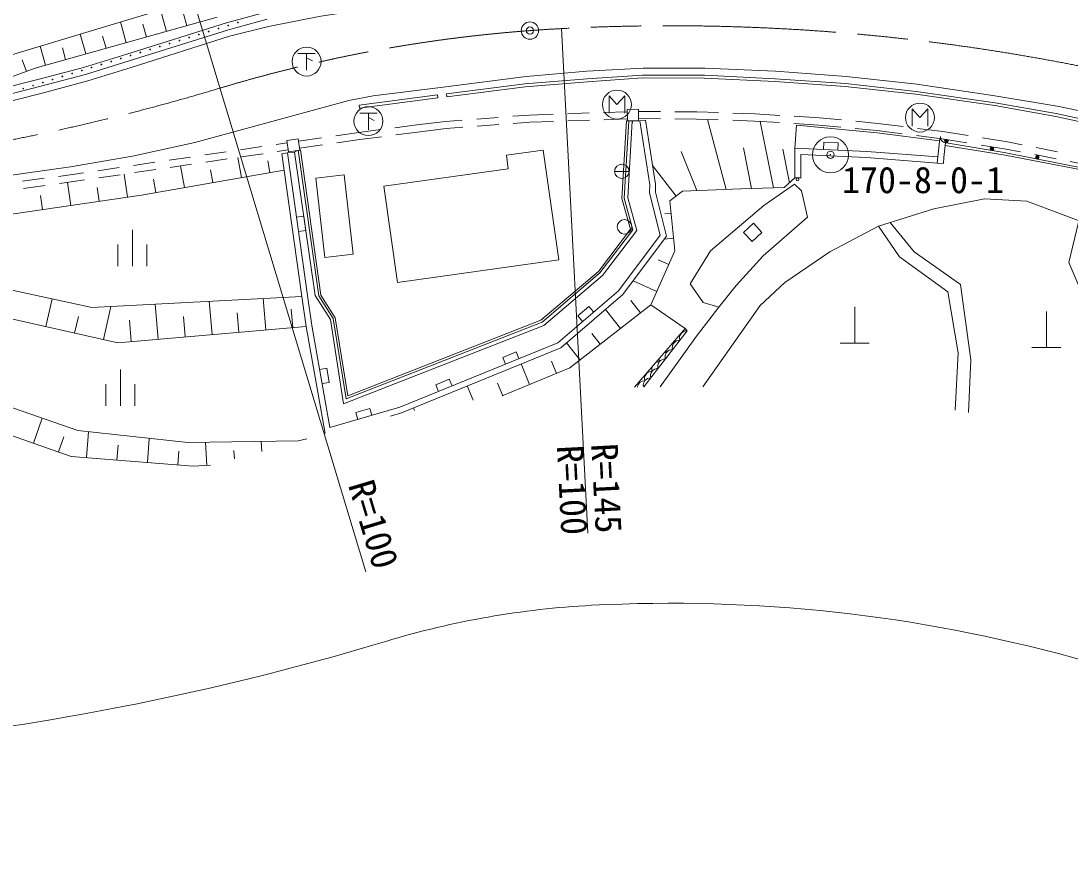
# Model space of a CAD drawing. Units: millimetres, scale not verified. Extents: x 40000 to 680000, y 20000 to 380000.
# Drawn here: x 332280 to 405012, y 266140 to 324182 of the extents above; entities that cross this region are included whole.
import ezdxf
from ezdxf.enums import TextEntityAlignment as Align

# ---------------------------------------------------------------- set-up
doc = ezdxf.new("R2010")
doc.units = ezdxf.units.MM
doc.header["$LTSCALE"] = 1000
doc.header["$PDMODE"] = 32
doc.header["$PDSIZE"] = 500
doc.linetypes.add('CHAIN', pattern=[18.5, 12, -1.5, 3.5, -1.5])
for name, color, linetype, lineweight in [('M-BGD', 7, 'Continuous', 13), ('M-BGD-EXST', 7, 'Continuous', 13), ('M-BMK', 2, 'Continuous', 13), ('M-BMK-SRVR', 3, 'Continuous', 13), ('M-STR-HTXT', 7, 'Continuous', 13), ('M-STR-STRC', 7, 'Continuous', 13)]:
    doc.layers.add(name, color=color, linetype=linetype, lineweight=lineweight)
doc.styles.add('ＭＳ ゴシック', font='')
doc.styles.get('ＭＳ ゴシック').set_extended_font_data('MS Gothic')

msp = doc.modelspace()

# ---------------------------------------------------------------- linework, layer by layer
at = {"layer": 'M-BGD'}
for p, q in [((347445, 326612), (331542, 321823)), ((333271, 320921), (345870, 324439)), ((342370, 323462), (341953, 324958)), ((343770, 323853), (343515, 324767)), ((346521, 324059), (349501, 324863)), ((339571, 322680), (339169, 324120)), ((339619, 321896), (346521, 324059)), ((340971, 323071), (340725, 323952)), ((349324, 324301), (346662, 323579)), ((336771, 321898), (336385, 323281)), ((338171, 322289), (337934, 323136)), ((346662, 323579), (339767, 321418)), ((333971, 321117), (333601, 322443)), ((335371, 321508), (335144, 322320)), ((332651, 320692), (332359, 321483)), ((336611, 320969), (339619, 321896)), ((329550, 319549), (333271, 320921)), ((333528, 320160), (336611, 320969)), ((339767, 321418), (336748, 320488)), ((328078, 318763), (333528, 320160)), ((336748, 320488), (333653, 319677)), ((367187, 319821), (371495, 320168)), ((371495, 320168), (375330, 320438)), ((371510, 319968), (375337, 320238)), ((375330, 320438), (379618, 320430)), ((375337, 320238), (379613, 320230)), ((379613, 320230), (384518, 319983)), ((384530, 320182), (379618, 320430)), ((389391, 319848), (384530, 320182)), ((333653, 319677), (328198, 318277)), ((361755, 319139), (367187, 319821)), ((361780, 318941), (367207, 319622)), ((367207, 319622), (371510, 319968)), ((384518, 319983), (389373, 319649)), ((389373, 319649), (394261, 319103)), ((394287, 319301), (389391, 319848)), ((399760, 318516), (394287, 319301)), ((355713, 318351), (361124, 319068)), ((355739, 318152), (361151, 318870)), ((361124, 319068), (361151, 318870)), ((361755, 319139), (361780, 318941)), ((394261, 319103), (399728, 318319)), ((355713, 318351), (355739, 318152)), ((372638, 317845), (374268, 317902)), ((374265, 318053), (375042, 318069)), ((374281, 317262), (374265, 318053)), ((375042, 318069), (375059, 317278)), ((375045, 317922), (376567, 317908)), ((377567, 317900), (379088, 317886)), ((379088, 317886), (380594, 317835)), ((399728, 318319), (403952, 317577)), ((403991, 317773), (399760, 318516)), ((359692, 316985), (361677, 317230)), ((361677, 317230), (362848, 317317)), ((363845, 317392), (365341, 317504)), ((366338, 317579), (367509, 317667)), ((366377, 317080), (367536, 317167)), ((367509, 317667), (369140, 317723)), ((367536, 317167), (369158, 317224)), ((370139, 317758), (371638, 317811)), ((370158, 317259), (371657, 317311)), ((372656, 317346), (374279, 317402)), ((374226, 317261), (373901, 311887)), ((374376, 317264), (374052, 311903)), ((374226, 317261), (374281, 317262)), ((375059, 317278), (374281, 317262)), ((374625, 317242), (374304, 311930)), ((374652, 317182), (374621, 317177)), ((375146, 317259), (374625, 317242)), ((375056, 317422), (376566, 317408)), ((375541, 317321), (375146, 317259)), ((375541, 317321), (376236, 312871)), ((377566, 317400), (379077, 317386)), ((379077, 317386), (380577, 317336)), ((381121, 312518), (379843, 317360)), ((381577, 317302), (383077, 317252)), ((381594, 317802), (383100, 317751)), ((383077, 317252), (384814, 317145)), ((383100, 317751), (384846, 317644)), ((384394, 312626), (383482, 317227)), ((385844, 317583), (387590, 317476)), ((387590, 317476), (389106, 317330)), ((390101, 317234), (391617, 317087)), ((403952, 317577), (408757, 316525)), ((408802, 316720), (403991, 317773)), ((354085, 316234), (355684, 316464)), ((355684, 316464), (357192, 316660)), ((358184, 316789), (359692, 316985)), ((358249, 316293), (359755, 316489)), ((359755, 316489), (361727, 316732)), ((361727, 316732), (362886, 316819)), ((363884, 316894), (365379, 317006)), ((385812, 317084), (387550, 316978)), ((386005, 316967), (385873, 315381)), ((386005, 316967), (391589, 316440)), ((387550, 316978), (389059, 316832)), ((390054, 316736), (391562, 316590)), ((391562, 316590), (393320, 316370)), ((391589, 316440), (395901, 315875)), ((391617, 317087), (393383, 316866)), ((394375, 316742), (396141, 316521)), ((396141, 316521), (397885, 316243)), ((349962, 315632), (350722, 315744)), ((350697, 315910), (351472, 316026)), ((350814, 315127), (350697, 315910)), ((351472, 316026), (351589, 315243)), ((351496, 315863), (353095, 316093)), ((354156, 315739), (355751, 315968)), ((355751, 315968), (357257, 316164)), ((387894, 315787), (387871, 315287)), ((388893, 315740), (387894, 315787)), ((388870, 315241), (388893, 315740)), ((394312, 316246), (396070, 316026)), ((395783, 314765), (395918, 316045)), ((395972, 316149), (395979, 316193)), ((395974, 316072), (395972, 316149)), ((396003, 315976), (395974, 316072)), ((396038, 315909), (396003, 315976)), ((396089, 315855), (396038, 315909)), ((396070, 316026), (397806, 315749)), ((396170, 315796), (396089, 315855)), ((396242, 315768), (396170, 315796)), ((396334, 315984), (396202, 314727)), ((396360, 315748), (396242, 315768)), ((396360, 315748), (400386, 315066)), ((398873, 316085), (400617, 315806)), ((400617, 315806), (401618, 315610)), ((345015, 314904), (346499, 315123)), ((347489, 315268), (348973, 315486)), ((347561, 314773), (349045, 314992)), ((350034, 315137), (350796, 315249)), ((350745, 315047), (350349, 314992)), ((351738, 305111), (350349, 314992)), ((351218, 315107), (350745, 315047)), ((351589, 315243), (350814, 315127)), ((351484, 315227), (351218, 315107)), ((351218, 315107), (352657, 305162)), ((351484, 315227), (352900, 305150)), ((351570, 315369), (353166, 315598)), ((351632, 315249), (351589, 315243)), ((353044, 305203), (351632, 315249)), ((368449, 315246), (365901, 314894)), ((369532, 307648), (368449, 315246)), ((379102, 312435), (378001, 315132)), ((382885, 312582), (382334, 315408)), ((385517, 312982), (385042, 315304)), ((385873, 315381), (385873, 315386)), ((385873, 315381), (385885, 313315)), ((386296, 314941), (390842, 314728)), ((386305, 313318), (386296, 314941)), ((400456, 314900), (396290, 315566)), ((398794, 315591), (400530, 315313)), ((400386, 315066), (406233, 313927)), ((400530, 315313), (401522, 315119)), ((402503, 314927), (403975, 314639)), ((402599, 315418), (404071, 315129)), ((340069, 314176), (341553, 314395)), ((342542, 314540), (344026, 314759)), ((342614, 314046), (344098, 314264)), ((345087, 314409), (346571, 314628)), ((347546, 313337), (347300, 314735)), ((349521, 313685), (349379, 314490)), ((365901, 314894), (366034, 313953)), ((390842, 314728), (395751, 314346)), ((395783, 314765), (395751, 314346)), ((395751, 314346), (396170, 314314)), ((396202, 314727), (396170, 314314)), ((405860, 313841), (400456, 314900)), ((404956, 314446), (405948, 314252)), ((334867, 313422), (335846, 313555)), ((335846, 313555), (336606, 313667)), ((337595, 313812), (339079, 314031)), ((337667, 313318), (339151, 313536)), ((339654, 311977), (339421, 313576)), ((340140, 313682), (341624, 313900)), ((350508, 313859), (340634, 312120)), ((343596, 312642), (343331, 314151)), ((345571, 312990), (345418, 313862)), ((352701, 313299), (354658, 313525)), ((354658, 313525), (355291, 308036)), ((366034, 313953), (357416, 312732)), ((373398, 313769), (374398, 313769)), ((377654, 312059), (376031, 314183)), ((332389, 313085), (333876, 313287)), ((332459, 312590), (333945, 312792)), ((334936, 312927), (335916, 313060)), ((335733, 311406), (335500, 313004)), ((335916, 313060), (336678, 313172)), ((341621, 312294), (341456, 313233)), ((353333, 307811), (352701, 313299)), ((376236, 312871), (376220, 312319)), ((385855, 312883), (383735, 311412)), ((385149, 312649), (385885, 313315)), ((385855, 312883), (386348, 312418)), ((385885, 313315), (386305, 313318)), ((340634, 312120), (330832, 310692)), ((333772, 311121), (333631, 312090)), ((337693, 311692), (337554, 312649)), ((357416, 312732), (358360, 306073)), ((376220, 312319), (376989, 309268)), ((377217, 311725), (378092, 312394)), ((378092, 312394), (382131, 312560)), ((382131, 312560), (385149, 312649)), ((386758, 310605), (386348, 312418)), ((373901, 311887), (374489, 309757)), ((374052, 311903), (374654, 309725)), ((374304, 311930), (374928, 309672)), ((377569, 308264), (377217, 311725)), ((383735, 311412), (380040, 308264)), ((395504, 311175), (399014, 311868)), ((399014, 311868), (401952, 311692)), ((401952, 311692), (407604, 309586)), ((351865, 310672), (351370, 310603)), ((352004, 309682), (351865, 310672)), ((377305, 310860), (376886, 310817)), ((383689, 307922), (386758, 310605)), ((391667, 309972), (395504, 311175)), ((374853, 309969), (374846, 309967)), ((382333, 309539), (383015, 310170)), ((383015, 310170), (383606, 309531)), ((388303, 308184), (391667, 309972)), ((339994, 309712), (339994, 307212)), ((351509, 309613), (352004, 309682)), ((374489, 309757), (372274, 306838)), ((374654, 309725), (372383, 306735)), ((374928, 309672), (372566, 306562)), ((376989, 309268), (373958, 305229)), ((376552, 309366), (376530, 309360)), ((377481, 309129), (376835, 309063)), ((382924, 308900), (382333, 309539)), ((383606, 309531), (382924, 308900)), ((338994, 308712), (338994, 307212)), ((340994, 308712), (340994, 307212)), ((355291, 308036), (353333, 307811)), ((375898, 304517), (377569, 308264)), ((380040, 308264), (378641, 305985)), ((381808, 305872), (383689, 307922)), ((385195, 306072), (388303, 308184)), ((358360, 306073), (369532, 307648)), ((377151, 307327), (376424, 307651)), ((372274, 306838), (368297, 303450)), ((372383, 306735), (368375, 303320)), ((372566, 306562), (368505, 303102)), ((329986, 305905), (337189, 304328)), ((376316, 305453), (374676, 306185)), ((378641, 305985), (379524, 304676)), ((381808, 305872), (380623, 304357)), ((383487, 304481), (385195, 306072)), ((334001, 303018), (334433, 304931)), ((337189, 304328), (351738, 305111)), ((345513, 302458), (345313, 304766)), ((349244, 302782), (349055, 304967)), ((352042, 303024), (351738, 305111)), ((352657, 305162), (353713, 303515)), ((352900, 305150), (353898, 303571)), ((354041, 303625), (353044, 305203)), ((373958, 305229), (369674, 301555)), ((375199, 303971), (374530, 304826)), ((329018, 304144), (338984, 301892)), ((337988, 302117), (338503, 304399)), ((341783, 302135), (341572, 304564)), ((351110, 302943), (350999, 304218)), ((375898, 304517), (370308, 300149)), ((371618, 304407), (370858, 303756)), ((371943, 304027), (371618, 304407)), ((373802, 302879), (372765, 304205)), ((378296, 302884), (375898, 304517)), ((379063, 302363), (380623, 304357)), ((379524, 304676), (380623, 304357)), ((381052, 301028), (383487, 304481)), ((390032, 304374), (390032, 301874)), ((403308, 304071), (403308, 301571)), ((335994, 302568), (336256, 303724)), ((339917, 301973), (339788, 303467)), ((343648, 302296), (343525, 303717)), ((347379, 302620), (347262, 303968)), ((353713, 303515), (354622, 297671)), ((353898, 303571), (354808, 298012)), ((354926, 298219), (354041, 303625)), ((368375, 303320), (354808, 298012)), ((368297, 303450), (354926, 298219)), ((370858, 303756), (371184, 303377)), ((338984, 301892), (352042, 303024)), ((353342, 295615), (352042, 303024)), ((368505, 303102), (354622, 297671)), ((374765, 298827), (378296, 302884)), ((375425, 298839), (378416, 302728)), ((378296, 302884), (378416, 302728)), ((371007, 300695), (370070, 301894)), ((372404, 301787), (371812, 302545)), ((376555, 298851), (379063, 302363)), ((389032, 301874), (391032, 301874)), ((369674, 301555), (358643, 297046)), ((366575, 301260), (365649, 300882)), ((366764, 300797), (366575, 301260)), ((402308, 301571), (404308, 301571)), ((365649, 300882), (365838, 300419)), ((367514, 298994), (366921, 300429)), ((369377, 299764), (369023, 300621)), ((379518, 298832), (381052, 301028)), ((336228, 295816), (324455, 299891)), ((339167, 300037), (339167, 297537)), ((353462, 300139), (352970, 300053)), ((353635, 299154), (353462, 300139)), ((370308, 300149), (365617, 298210)), ((338167, 299037), (338167, 297537)), ((340167, 299037), (340167, 297537)), ((353142, 299068), (353635, 299154)), ((361946, 299368), (361021, 298990)), ((361021, 298990), (361210, 298527)), ((362136, 298905), (361946, 299368)), ((365651, 298224), (365293, 299090)), ((363592, 297928), (363189, 298904)), ((356436, 297347), (355475, 297071)), ((355475, 297071), (355613, 296591)), ((356574, 296867), (356436, 297347)), ((358643, 297046), (357870, 296823)), ((359534, 297193), (359457, 297379)), ((335751, 294023), (328777, 296477)), ((333136, 294943), (333745, 296676)), ((353706, 296043), (353698, 296073)), ((334879, 294330), (335247, 295374)), ((343827, 294982), (336228, 295816)), ((336807, 293938), (336951, 295737)), ((338920, 293769), (339003, 294811)), ((341032, 293600), (341166, 295274)), ((351484, 295105), (343827, 294982)), ((345162, 293405), (345064, 295002)), ((348963, 294354), (348920, 295064)), ((351484, 295105), (352081, 295239)), ((344201, 293346), (335751, 294023)), ((343145, 293431), (343222, 294398)), ((347065, 293846), (347029, 294429)), ((345405, 293420), (344201, 293346))]:
    msp.add_line(p, q, dxfattribs=at)
for points in [[(375146, 317259), (375835, 312846), (375819, 312275), (376554, 309355), (373665, 305504), (369462, 301900), (358512, 297424), (353675, 296034), (352437, 303087), (352134, 305168), (350745, 315047)], [(395783, 314765), (390868, 315147), (385873, 315381)], [(391667, 309972), (393143, 307857), (396487, 305428), (397186, 301201), (396983, 297226)], [(397919, 297066), (398081, 300716), (397353, 305929), (394153, 308202), (392482, 310228)], [(411632, 300345), (408676, 301728), (406350, 304026), (404859, 307458), (405557, 310349)]]:
    msp.add_lwpolyline(points, dxfattribs=at)
for centre, radius in [((345954, 323663), 25), ((346630, 323871), 25), ((347306, 324080), 25), ((343927, 323039), 25), ((344603, 323247), 25), ((345279, 323455), 25), ((341224, 322206), 25), ((341900, 322414), 25), ((342576, 322622), 25), ((343251, 322830), 25), ((339197, 321581), 25), ((339873, 321789), 25), ((340548, 321997), 25), ((336494, 320748), 25), ((337169, 320956), 25), ((337845, 321165), 25), ((338521, 321373), 25), ((334466, 320124), 25), ((335142, 320332), 25), ((335818, 320540), 25), ((332439, 319499), 25), ((333115, 319707), 25), ((333791, 319915), 25), ((396381, 315871), 125), ((396381, 315871), 75), ((396381, 315871), 25), ((399535, 315337), 125), ((399535, 315337), 75), ((399535, 315337), 25), ((373898, 313769), 500), ((402683, 314746), 125), ((402683, 314746), 75), ((402683, 314746), 25), ((386063, 313211), 100), ((374081, 309929), 500)]:
    msp.add_circle(centre, radius, dxfattribs=at)
for centre, start, end in [((378404, 302217), 88.69277, 196.17519), ((377903, 301565), 88.69277, 196.17519), ((377486, 301366), 88.69277, 98.093), ((377988, 302018), 187.77095, 196.17519), ((376984, 300713), 88.69277, 107.56856), ((377401, 300912), 88.69277, 196.17519), ((377486, 301366), 179.84831, 196.17519), ((376483, 300061), 88.69277, 120.95177), ((376899, 300260), 88.69277, 196.17519), ((376984, 300713), 170.37276, 196.17519), ((375981, 299408), 88.69277, 196.17519), ((376397, 299607), 88.69277, 196.17519), ((376483, 300061), 156.98955, 196.17519), ((375062, 298556), 88.69277, 100.84807), ((375479, 298755), 88.69277, 171.52354), ((375564, 299209), 185.39842, 196.17519), ((375895, 298955), 88.69277, 193.18825)]:
    msp.add_arc(centre, 510, start, end, dxfattribs=at)
at = {"layer": 'M-BGD-EXST'}
for p, q in [((351465, 321922), (352665, 321922)), ((352065, 321922), (352065, 320772)), ((352065, 321622), (352465, 321422)), ((373010, 317791), (373010, 318991)), ((373010, 318991), (373560, 318391)), ((373560, 318391), (374110, 318991)), ((374110, 318991), (374110, 317791)), ((393999, 316890), (393999, 318090)), ((393999, 318090), (394549, 317490)), ((394549, 317490), (395099, 318090)), ((395099, 318090), (395099, 316890)), ((355742, 317797), (356942, 317797)), ((356342, 317797), (356342, 316647)), ((356342, 317497), (356742, 317297))]:
    msp.add_line(p, q, dxfattribs=at)
for centre in [(352065, 321372), (373560, 318391), (356342, 317247), (394549, 317490)]:
    msp.add_circle(centre, 1000, dxfattribs=at)
at = {"layer": 'M-BMK', "linetype": 'CHAIN'}
for centre, radius, start, end in [((374939, 223792), 100000, 92.99167, 106.78474), ((377288, 178853), 145000, 56.23261, 92.99173), ((302745, 463141), 150000, 277.22033, 286.78474)]:
    msp.add_arc(centre, radius, start, end, dxfattribs=at)
at = {"layer": 'M-BMK-SRVR'}
for centre, radius in [((367534, 323517), 600), ((388350, 314916), 1250)]:
    msp.add_circle(centre, radius, dxfattribs=at)
for p in [(367534, 323517), (388350, 314916)]:
    msp.add_point(p, dxfattribs=at)
at = {"layer": 'M-STR-HTXT'}
for p, q in [((335955, 353040), (356169, 286022)), ((371547, 288703), (369720, 323655))]:
    msp.add_line(p, q, dxfattribs=at)
for centre, radius, start, end in [((374939, 223792), 60000, 92.99167, 106.78474), ((377288, 178853), 105000, 56.23261, 92.99173), ((302745, 463141), 190000, 277.22033, 286.78474)]:
    msp.add_arc(centre, radius, start, end, dxfattribs=at)
at = {"layer": 'M-STR-STRC'}
for points in [[(363170, 330148), (362620, 329162), (361564, 327741), (360323, 326683), (358535, 325688), (357451, 325275), (356440, 325021), (353039, 324510), (349423, 323793), (346734, 323121), (339920, 320950), (336905, 320035), (333741, 319188), (328340, 317811), (325347, 317154), (322734, 316772), (304612, 314591), (284607, 312247), (259800, 309361)], [(260112, 303676), (286619, 307262), (325372, 312635), (335703, 314081), (340008, 314819), (344319, 315773), (350155, 317362), (355000, 318682), (356674, 318994), (361527, 319609), (367268, 320339), (371475, 320712), (375383, 320920), (379641, 320924), (384536, 320696), (389428, 320333), (394339, 319808), (399736, 319003), (404064, 318274), (408873, 317284), (413079, 316217), (417261, 315111), (421276, 313866)]]:
    msp.add_lwpolyline(points, dxfattribs=at)

# ---------------------------------------------------------------- texts
at = {"layer": 'M-BMK-SRVR', "style": 'ＭＳ ゴシック'}
msp.add_text('170-8-0-1', height=1833, dxfattribs=at).set_placement((389147, 311708), align=Align.BOTTOM_LEFT)
at = {"layer": 'M-STR-HTXT', "style": 'ＭＳ ゴシック'}
msp.add_text('R=100', height=1833, rotation=272.992, dxfattribs=at).set_placement((371225, 294859), align=Align.TOP_LEFT)
for s, rotation, p in [('R=145', 272.992, (371225, 294859)), ('R=100', 286.785, (354399, 291889))]:
    msp.add_text(s, height=1833, rotation=rotation, dxfattribs=at).set_placement(p, align=Align.BOTTOM_LEFT)

doc.saveas('drawing.dxf')
